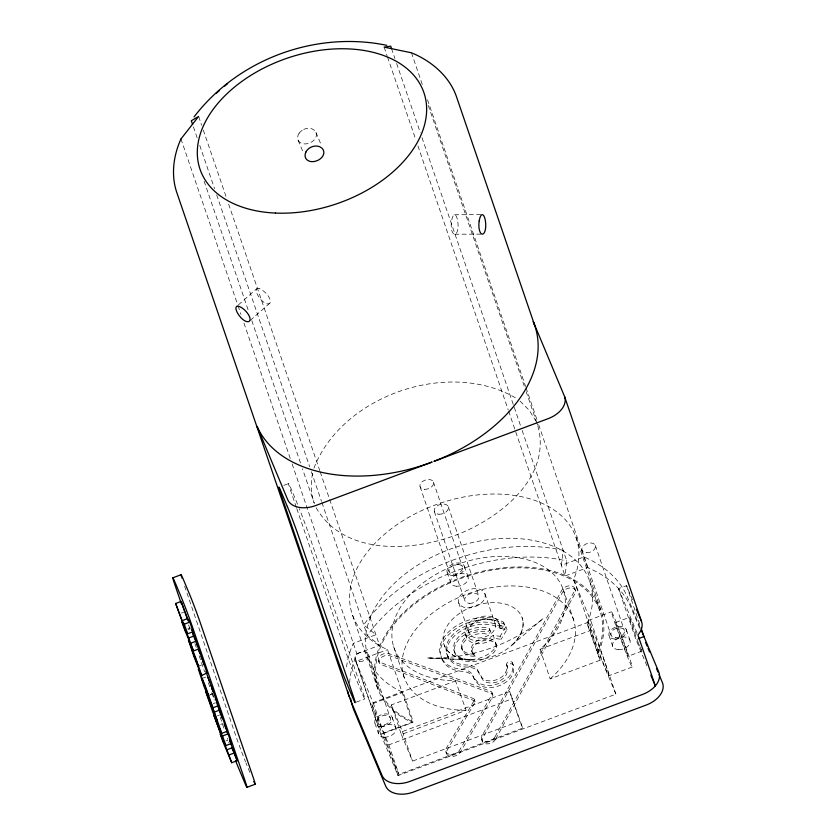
<?xml version="1.0" encoding="UTF-8"?>
<svg xmlns="http://www.w3.org/2000/svg" width="836" height="836" viewBox="0 0 836 836"><rect width="100%" height="100%" fill="white"/><g stroke="black" fill="none" stroke-linecap="round" stroke-linejoin="round"><path stroke-width="0.63" stroke-dasharray="4.18 3.13" d="M500.262 628.588L499.249 625.453A17.702 11.505 -18.9 0 0 478.453 617.449A17.702 11.505 -18.9 0 0 466.687 636.478A17.702 11.505 -18.9 0 0 493.094 635.412L500.137 636.311L501.151 639.279L494.107 638.38A17.702 11.505 -18.9 0 1 467.7 639.456A17.702 11.505 -18.9 0 1 479.477 620.417A17.702 11.505 -18.9 0 1 500.262 628.432L506.992 629.592L501.151 639.279M506.543 664.819L507.368 667.17L507.128 670.754A13.24 8.611 -18.9 0 1 496.427 682.155A13.24 8.611 -18.9 0 1 481.912 678.393L477.22 670.263A18.329 11.913 -18.9 0 0 470.438 667.473L468.662 667.159A30.88 20.074 -18.9 0 1 451.304 639.404A30.88 20.074 -18.9 0 1 499.238 627.867L499.594 628.003A3.26 2.121 -18.9 0 0 503.606 627.042A3.26 2.121 -18.9 0 0 504.077 624.189L498.057 621.367A37.171 24.16 -18.9 0 0 458.828 626.927A37.171 24.16 -18.9 0 0 440.541 654.442M639.644 628.202L630.741 606.915A147.815 96.077 -18.9 0 0 588.45 567.947L587.53 567.571L565.032 575.983L566.787 560.946L521.319 428.001M457.804 229.315L457.752 229.576A9.739 3.386 89.6 0 1 456.916 232.272A9.719 3.584 -89.1 0 1 455.578 233.955A9.719 3.783 -87.7 0 1 453.478 233.693A9.708 3.971 -86.3 0 1 451.294 227.329A9.719 3.783 -87.7 0 1 451.45 221.895A9.719 3.584 -89.1 0 1 452.171 218.426A9.739 3.386 89.6 0 1 453.112 216.022L453.196 215.876A9.719 3.166 88.3 0 1 454.408 214.779A9.729 2.957 87 0 1 458.097 225.563A9.719 3.166 88.3 0 1 457.794 229.304M312.633 473.249C310.438 483.166 310.804 493.721 314.284 503.303L302.465 468.756M313.97 468.097C342.039 395.261 449.402 358.508 516.387 398.375M380.829 734.384L398.061 775.599L615.902 694.162L598.513 652.582L573.705 579.327A118.315 76.902 -18.9 0 0 514.15 495.403A118.315 76.902 -18.9 0 0 369.397 549.513A118.315 76.902 -18.9 0 0 386.66 649.248L387.528 649.624L412.472 722.555L380.829 734.384L355.875 661.454L387.528 649.624M456.017 680.744L391.29 704.947L401.395 734.489L466.133 710.287L455.474 680.744A89.473 58.154 -18.9 0 1 400.047 607.939A89.473 58.154 -18.9 0 1 527.934 559.942A89.473 58.154 -18.9 0 1 540.704 648.757L540.066 649.321L550.172 678.863L600.123 660.189L587.05 623.562L587.405 622.747A117.134 76.128 -18.9 0 0 528.436 539.659A117.134 76.128 -18.9 0 0 385.135 593.236A117.134 76.128 -18.9 0 0 402.231 691.978L403.088 692.344L413.193 721.886L381.853 733.6L371.748 704.058L403.088 692.344M597.155 653.104L597.51 652.299A117.134 76.128 -18.9 0 0 568.574 578.146A117.134 76.128 -18.9 0 0 452.913 581.616L449.559 583.079A117.134 76.128 -18.9 0 0 412.336 721.52L413.193 721.886M598.513 652.582L598.649 652.258A118.315 76.902 -18.9 0 0 539.095 568.334A118.315 76.902 -18.9 0 0 394.341 622.444A118.315 76.902 -18.9 0 0 411.615 722.179L412.472 722.555M292.13 463.949L356.93 653.961A147.815 96.077 -18.9 0 0 349.667 682.813M499.238 625.621L505.979 626.624L500.137 636.311M299.163 133.164L298.995 133.405A9.729 7.357 -27.9 0 0 302.486 143.614L302.747 143.667A9.698 7.357 -25.2 0 0 307.554 143.614L307.596 143.604A9.739 7.399 -22.4 0 0 311.797 141.869L312.047 141.702A9.739 7.409 -19.7 0 0 315.412 138.264L315.548 138.034A9.729 7.388 -16.9 0 0 312.497 129.11L312.246 129.005A9.739 7.409 -19.7 0 0 307.491 128.378L307.261 128.41A9.739 7.399 -22.4 0 0 302.893 129.852L302.851 129.873M357.035 653.731L379.534 645.319L367.391 635.517L367.84 634.848A147.815 96.077 -18.9 0 1 566.766 560.946L566.787 560.946M238.417 304.879L256.736 288.754M250.277 320.376L269.558 303.395M550.172 678.863L550.809 678.299A89.473 58.154 -18.9 0 0 573.099 618.4L572.43 616.696A89.473 58.154 -18.9 0 0 467.387 593.978A89.473 58.154 -18.9 0 0 404.331 677.839L405 679.543A89.473 58.154 -18.9 0 0 465.589 710.297L466.133 710.287M283.749 485.361L288.608 483.553M181.391 613.06L183.586 612.234M187.954 628.63L190.148 627.815M188.006 629.623L190.2 628.797M198.268 666.24L201.56 665.007M201.789 678.571L206.178 676.941M210.442 694.34L212.637 693.514M207.579 695.855L213.065 693.807M213.305 703.64L215.5 702.815M217.464 715.794L219.659 714.968M220.714 724.415L222.909 723.589M646.876 665.707L635.945 639.561L618.525 588.638L626.54 585.649L632.465 599.82M225.751 740.978L227.946 740.153M356.282 702.104L364.768 698.938M588.251 620.448L611.524 611.753M355.875 661.454L373.117 702.668L590.958 621.232L615.902 694.162M540.066 649.321L590.017 630.647L600.123 660.189M641.964 651.087L628.129 656.25A17.995 0.596 69.5 0 1 621.284 639.582A17.995 0.596 69.5 0 1 615.536 622.538L629.362 617.365A17.995 0.596 69.5 0 1 636.311 634.305M391.29 704.947L402.43 731.584L509.667 691.487L522.74 728.125L398.929 774.408L381.853 733.6M371.748 704.058L388.824 744.866L512.635 698.582M608.89 675.728A29.5 0.972 69.5 0 0 594.323 634.284A29.5 0.972 69.5 0 0 592.515 634.252A29.5 0.972 69.5 0 0 608.89 675.728L632.162 667.034A29.5 0.972 69.5 0 0 617.585 625.589A29.5 0.972 69.5 0 0 615.777 625.558A29.5 0.972 69.5 0 0 632.162 667.034M401.395 734.489L412.535 761.126L519.773 721.04L522.74 728.125M454.596 214.747L480.993 214.664M454.742 234.216L481.139 234.132M430.143 658.057L471.128 659.938L426.736 657.922C468.651 659.677 511.13 645.225 543.348 618.358L510.806 646.019C518.905 639.456 525.771 628.014 522.092 617.668M469.926 659.886C459.779 659.583 447.824 654.954 444.135 645.005M520.076 401.134L529.167 410.162L535.98 421.145M474.325 679.334L474.2 678.884A20.064 13.042 -18.9 0 0 460.95 671.203L460.751 671.193A34.297 22.29 -18.9 0 1 442.254 659.74L441.533 657.618A34.297 22.29 -18.9 0 0 460.019 669.072L460.228 669.072A20.064 13.042 -18.9 0 1 473.479 676.763L474.325 679.334L477.586 683.461A19.824 12.885 -18.9 0 0 498.716 685.896A19.824 12.885 -18.9 0 0 513.513 670.869L513.325 665.216A3.166 2.059 -18.9 0 0 509.667 663.983A3.166 2.059 -18.9 0 0 507.368 667.17M316.154 507.765C343.575 555.271 410.633 552.011 455.641 535.186C498.758 519.093 552.951 477.377 537.569 424.991L526.178 391.676M639.979 627.084L627.115 596.308A147.815 96.077 -18.9 0 0 584.824 557.34L583.904 556.964L561.395 565.376L563.161 550.339A147.815 96.077 -18.9 0 0 364.214 624.241L363.764 624.9L375.907 634.712L353.304 643.354A147.815 96.077 -18.9 0 0 346.292 669.04M618.525 588.638L637.419 633.803M573.569 579.651L590.958 621.232M587.05 623.562L590.017 630.647M315.977 132.443L321.432 145.464M298.086 140.124L303.531 153.145M249.88 772.36L246.996 765.462A22.959 0.752 69.5 0 1 246.819 765.024M536.942 423.361L537.569 424.991M626.54 585.649L640.637 626.864M626.352 629.686L629.978 640.292M595.357 545.521L624.377 630.396M581.981 550.182L611.011 635.047M411.458 52.793L422.87 86.16M427.52 99.745L525.583 386.431M526.001 387.664L536.994 419.797M538.677 424.74L587.53 567.571M428.262 105.409L524.485 386.744M575.91 537.067L600.854 609.998M609.089 635.736L612.715 646.343M589.579 580.915L599.684 610.468M391.561 48.645L394.937 58.53M396.63 63.473L420.299 132.673M421.992 137.616L520.891 426.768M574.75 588.419L575.481 590.54M384.163 47.203L387.11 55.834M387.538 57.067L415.805 139.737M417.916 145.903L508.225 409.922M508.654 411.155L565.032 575.983M562.994 588.857L573.684 620.124M505.979 626.624L506.992 629.592M503.794 622.747L504.516 624.868M498.831 622.58L499.844 625.547M512.552 662.843L513.273 664.965M484.88 593.654L495.184 623.781M493.24 635.297L494.254 638.265M495.581 642.633L496.532 645.392M448.284 506.731L478.767 595.838M489.624 629.017L490.345 631.138M509.667 691.487L519.773 721.04M464.429 566.244L468.055 576.861M433.445 482.069L462.475 566.933M434.344 511.527L464.816 600.645M492.07 692.825L492.801 694.946M420.08 486.751L449.11 571.615M458.713 602.829L469.017 632.957M447.166 572.305L450.792 582.911M474.597 654.024A16.323 10.607 -18.9 0 1 462.277 641.693A16.323 10.607 -18.9 0 1 485.476 631.891A2.926 1.902 -18.9 0 0 489.029 630.741A2.926 1.902 -18.9 0 0 489.018 628.244L486.615 627.679A23.199 15.079 -18.9 0 0 456.916 638.882A23.199 15.079 -18.9 0 0 463.154 658.559A23.199 15.079 -18.9 0 0 493.627 649.823L495.738 646.029A10.868 7.064 -18.9 0 0 493.825 640.501A15.748 10.241 -18.9 0 0 490.021 638.756A12.237 7.952 -18.9 0 0 474.169 643.072A12.237 7.952 -18.9 0 0 474.597 654.024L475.318 656.145A16.323 10.607 -18.9 0 1 462.998 643.814A16.323 10.607 -18.9 0 1 486.207 634.012A2.926 1.902 -18.9 0 0 489.75 632.862A2.926 1.902 -18.9 0 0 489.75 630.365L487.336 629.801A23.199 15.079 -18.9 0 0 457.647 641.003A23.199 15.079 -18.9 0 0 463.886 660.68A23.199 15.079 -18.9 0 0 494.358 651.944L496.469 648.151A10.868 7.064 -18.9 0 0 494.557 642.623A15.748 10.241 -18.9 0 0 490.742 640.878A12.237 7.952 -18.9 0 0 474.9 645.193A12.237 7.952 -18.9 0 0 475.318 656.145M471.525 650.554L472.256 652.676M465.37 634.158L466.383 637.126M461.691 648.161L462.423 650.283M474.252 699.387L474.973 701.508M454.073 650.701L454.794 652.822M481.536 739.17L482.257 741.292M447.981 656.302L448.702 658.423M445.818 751.668L446.539 753.79M393.631 646.562L404.331 677.839M198.675 116.549L201.622 125.181M203.315 130.113L226.525 197.975M228.636 204.141L319.78 470.626M320.209 471.859L379.534 645.319M378.353 660.252L379.074 662.373M402.43 731.584L412.535 761.126M193.429 126.915L197.651 139.267M199.773 145.454L214.559 188.696M216.67 194.882L309.665 466.728M311.347 471.671L321.494 501.328M321.923 502.572L367.391 635.517M392.188 717.215L395.825 727.832M368.488 654.233L390.307 718.019A7.085 4.598 -18.9 0 1 381.415 725.157A7.085 4.598 -18.9 0 1 379.021 717.549A7.085 4.598 -18.9 0 1 390.307 718.019M368.53 658.444L378.635 687.997M204.13 181.245L248.449 310.814M251.824 320.679L300.782 463.823M352.625 615.38L377.569 688.31M388.824 744.866L398.929 774.408M180.963 138.954L237.602 304.544M238.02 305.777L240.987 314.43M243.945 323.072L290.437 459.006M373.117 702.668L398.061 775.599M355.091 658.81L376.911 722.597M374.925 723.276L378.562 733.883M296.383 507.431L290.928 491.495A23.607 0.773 69.5 0 1 291.053 488.684L296.979 502.854A23.607 0.773 69.5 0 1 298.191 505.811M296.801 508.664L344.631 648.496A23.607 0.773 69.5 0 0 356.366 679.637L362.291 693.807A23.607 0.773 69.5 0 0 362.416 691.006L308.714 534.005A23.607 0.773 69.5 0 0 299.33 508.664M184.61 586.151L235.585 735.168A22.959 0.752 69.5 0 0 245.606 762.056M212.866 694.225L214.131 697.914M188.602 624.941L190.294 629.863M194.924 643.417L196.606 648.339M199.135 655.727L204.611 671.736M208.404 682.824L210.087 687.746M211.769 692.678L214.298 700.066M220.202 717.309L224.832 730.852M442.254 659.74L439.809 652.32A37.171 24.16 -18.9 0 1 458.107 624.805A37.171 24.16 -18.9 0 1 497.336 619.246L503.345 622.068A3.26 2.121 -18.9 0 1 502.708 625.067A3.26 2.121 -18.9 0 1 498.517 625.746A30.88 20.074 -18.9 0 0 450.583 637.283A30.88 20.074 -18.9 0 0 467.93 665.038L469.717 665.351A18.329 11.913 -18.9 0 1 476.499 668.142L481.191 676.272A13.24 8.611 -18.9 0 0 495.696 680.034A13.24 8.611 -18.9 0 0 506.407 668.633L506.637 665.048A3.166 2.059 -18.9 0 1 508.936 661.861A3.166 2.059 -18.9 0 1 512.604 663.094L512.781 668.748A19.824 12.885 -18.9 0 1 497.995 683.775A19.824 12.885 -18.9 0 1 476.865 681.34L473.479 676.763M246.62 764.564A22.959 0.752 69.5 0 1 246.024 763.101M228.949 742.786A22.959 0.752 69.5 0 1 228.73 742.18M227.726 739.306A22.959 0.752 69.5 0 1 227.361 738.24M299.183 133.217A9.698 7.357 -25.2 0 1 302.872 129.914M615.547 622.538A17.995 0.596 69.5 0 1 622.402 639.206A17.995 0.596 69.5 0 1 628.149 656.25M641.651 650.669A17.995 0.596 69.5 0 1 640.846 648.966M640.606 648.422A17.995 0.596 69.5 0 1 639.937 646.824M639.477 645.716A17.995 0.596 69.5 0 1 638.641 643.647M638.464 643.197A17.995 0.596 69.5 0 1 632.12 626.268A17.995 0.596 69.5 0 1 629.341 617.376M641.484 649.039A17.995 0.596 69.5 0 1 641.63 649.52M494.839 737.164L494.828 737.185A7.148 4.65 -18.9 0 1 485.779 741.762A7.148 4.65 -18.9 0 1 481.902 736.15L561.771 590.268A6.991 4.546 -18.9 0 1 570.256 585.817A6.991 4.546 -18.9 0 1 574.635 590.77L494.839 737.164M495.56 739.285L495.549 739.306A7.148 4.65 -18.9 0 1 486.51 743.883A7.148 4.65 -18.9 0 1 482.633 738.272L562.503 592.39A6.991 4.546 -18.9 0 1 570.978 587.938A6.991 4.546 -18.9 0 1 575.356 592.891L495.56 739.285M473.876 700.902L446.194 748.46A7.587 4.932 -18.9 0 0 450.123 754.385A7.587 4.932 -18.9 0 0 459.758 749.85L491.568 695.27A5.235 3.396 -18.9 0 0 490.042 691.048L390.13 654.086A6.97 4.535 -18.9 0 0 380.296 655.591A6.97 4.535 -18.9 0 0 380.401 662.384L472.789 698.311A2.957 1.923 -18.9 0 1 473.876 700.902M474.597 703.024L446.915 750.582A7.587 4.932 -18.9 0 0 450.855 756.507A7.587 4.932 -18.9 0 0 460.49 751.972L492.299 697.391A5.235 3.396 -18.9 0 0 490.763 693.169L390.861 656.208A6.97 4.535 -18.9 0 0 381.017 657.713A6.97 4.535 -18.9 0 0 381.122 664.505L473.521 700.432A2.957 1.923 -18.9 0 1 474.597 703.024M259.035 288.566L258.867 288.524A9.719 3.741 50.3 0 0 257.028 288.577A9.729 3.543 51.6 0 0 260.707 299.361A9.719 3.741 50.3 0 0 263.465 301.963L263.674 302.13A9.739 3.94 48.9 0 0 266.214 303.562A9.719 4.128 47.5 0 0 268.534 303.876A9.719 4.316 46 0 0 270.258 302.193A9.708 4.504 44.5 0 0 268.084 295.819A9.719 4.316 46 0 0 264.406 291.827A9.719 4.128 47.5 0 0 261.49 289.716A9.739 3.94 48.9 0 0 259.035 288.566M618.525 649.666A9.144 5.946 -18.9 0 0 630.041 640.47A9.144 5.946 -18.9 0 0 615.484 639.822A9.144 5.946 -18.9 0 0 618.525 649.666M456.602 586.224A9.144 5.946 -18.9 0 0 468.108 577.028A9.144 5.946 -18.9 0 0 453.561 576.391A9.144 5.946 -18.9 0 0 456.602 586.224M452.966 575.617A9.144 5.946 -18.9 0 0 464.482 566.421A9.144 5.946 -18.9 0 0 449.925 565.784A9.144 5.946 -18.9 0 0 452.966 575.617M614.888 639.059A9.144 5.946 -18.9 0 0 626.404 629.863A9.144 5.946 -18.9 0 0 611.847 629.215A9.144 5.946 -18.9 0 0 614.888 639.059M380.735 726.588A9.144 5.946 -18.9 0 0 392.251 717.392A9.144 5.946 -18.9 0 0 377.694 716.755A9.144 5.946 -18.9 0 0 380.735 726.588M384.361 737.195A9.144 5.946 -18.9 0 0 395.877 728.01A9.144 5.946 -18.9 0 0 381.32 727.362A9.144 5.946 -18.9 0 0 384.361 737.195M438.973 514.245A7.378 4.797 -18.9 0 0 448.336 506.867A7.378 4.797 -18.9 0 0 436.632 506.271A7.378 4.797 -18.9 0 0 438.973 514.245M469.456 603.352A7.378 4.797 -18.9 0 0 478.809 595.984A7.378 4.797 -18.9 0 0 467.115 595.378A7.378 4.797 -18.9 0 0 469.456 603.352M615.484 637.628A7.085 4.598 -18.9 0 0 624.429 630.532A7.085 4.598 -18.9 0 0 613.175 629.999A7.085 4.598 -18.9 0 0 615.484 637.628M586.454 552.763A7.085 4.598 -18.9 0 0 595.399 545.668A7.085 4.598 -18.9 0 0 584.145 545.135A7.085 4.598 -18.9 0 0 586.454 552.763M477.816 637.983A13.867 9.008 -18.9 0 0 495.278 624.043A13.867 9.008 -18.9 0 0 473.207 623.071A13.867 9.008 -18.9 0 0 477.816 637.983M470.354 659.991A41.309 26.846 -18.9 0 0 522.364 618.462A41.309 26.846 -18.9 0 0 456.623 615.547A41.309 26.846 -18.9 0 0 470.354 659.991M467.512 607.856A13.867 9.008 -18.9 0 0 484.974 593.915A13.867 9.008 -18.9 0 0 462.904 592.943A13.867 9.008 -18.9 0 0 467.512 607.856M359.647 661.506A7.085 4.598 -18.9 0 0 368.54 654.369A7.085 4.598 -18.9 0 0 357.254 653.898A7.085 4.598 -18.9 0 0 359.647 661.506M453.603 574.186A7.085 4.598 -18.9 0 0 462.517 567.069A7.085 4.598 -18.9 0 0 451.252 566.568A7.085 4.598 -18.9 0 0 453.603 574.186M424.583 489.321A7.085 4.598 -18.9 0 0 433.497 482.205A7.085 4.598 -18.9 0 0 422.222 481.703A7.085 4.598 -18.9 0 0 424.583 489.321"/><path stroke-width="1.25" d="M180.858 139.194C173.46 155.642 170.878 174.86 176.689 192.207L349.135 696.367M194.025 116.956C238.166 59.116 315.632 30.577 386.796 45.332M180.963 138.954L198.592 116.486L191.319 120.739L192.583 124.439M216.263 93.256L219.523 90.497M224.717 86.077L227.549 83.673M172.843 577.812L181.088 574.729M193.492 650.962L184.672 629.863L181.997 622.057L185.331 630.03L175.644 603.487L181.13 601.439L187.619 618.63L189.814 622.12L193.106 631.744L187.619 633.792L185.811 630.438L193.492 650.962L198.978 648.914L191.705 629.477M175.644 603.487L182.133 620.678L187.619 618.63M182.133 620.678L184.328 624.178L189.814 622.12M188.675 638.004L194.151 635.956M190.827 643.156L196.303 641.107M201.633 675.478L207.098 672.959L198.247 648.078M212.919 707.758L205.217 685.739L198.299 669.03L204.099 686.659L212.919 707.758L218.405 705.709L206.011 671.83M214.392 712.063L219.878 710.015L227.162 731.322L221.686 733.371L212.856 712.272L205.698 691.351L217.005 720.768L212.396 707.287L214.392 712.063L221.686 733.371M231.729 762.725L222.898 741.626L220.223 733.82L223.567 741.793L213.88 715.261L220.359 732.44L222.564 735.941L228.04 733.893L231.332 743.507L225.845 745.555L224.048 742.211L231.729 762.725L237.205 760.676L229.524 740.163L231.332 743.507M226.901 749.767L232.387 747.718M229.054 754.918L234.54 752.87M638.234 638.704L643.95 636.572L641.045 628.076M246.923 787.324L255.168 784.241M411.458 52.793L384.173 47.13L390.715 46.168L391.561 48.645M412.378 53.17C432.139 61.509 450.061 76.902 456.843 97.781L534.946 326.124M203.629 664.003L203.618 663.554M226.399 731.27L228.04 733.893M191.904 629.508L193.106 631.744M206.241 671.757L206.67 672.677M207.673 677.306L208.122 678.341M636.415 609.266L641.358 621.075A23.607 15.341 -18.9 0 1 637.91 634.984L655.33 685.907L650.857 675.216M641.473 630.637L658.768 671.998A23.607 15.341 -18.9 0 1 642.602 694.423L410.058 781.357A23.607 15.341 -18.9 0 1 382.031 775.453L350.148 699.209A147.815 96.077 -18.9 0 1 347.515 690.546M645.601 642.435L647.085 645.988M648.078 648.36L649.562 651.902M656.469 668.434L657.953 671.977M658.946 674.338L662.405 682.604A23.607 15.341 -18.9 0 1 646.228 705.041L413.684 791.964A23.607 15.341 -18.9 0 1 385.657 786.059L353.774 709.827A147.815 96.077 -18.9 0 1 350.545 698.185M192.604 633.678L198.978 648.914M211.801 688.498L213.243 691.957M215.458 698.677L218.405 705.709M219.878 710.015L217.882 705.239L222.491 718.72L221.185 715.595M224.226 724.289L227.162 731.322M231.812 747.781L233.286 751.303M234.268 753.644L237.205 760.676M198.581 650.168L199.95 653.512M208.749 679.804L209.711 682.134M196.721 644.305L197.484 646.186M185.122 612.976L188.184 621.054M201.11 656.448L202.103 659.144M211.121 685.719L211.696 687.255M212.313 688.989L213.076 691.194M564.603 396.63L641.525 621.524M217.005 703.619L220.746 714.561M181.13 601.439L184.683 611.827M181.443 604L175.121 585.524A22.959 0.752 69.5 0 1 175.246 582.807L181.004 596.59A22.959 0.752 69.5 0 1 192.426 626.885L244.655 779.591A22.959 0.752 69.5 0 1 244.54 782.318L238.772 768.535A22.959 0.752 69.5 0 1 235.543 760.478M184.328 624.178L187.619 633.792M222.564 735.941L225.845 745.555M203.012 661.715L203.378 662.791M254.593 783.363A22.959 0.752 69.5 0 0 252.88 776.519L200.65 623.802A22.959 0.752 69.5 0 0 189.239 593.508L183.471 579.724A22.959 0.752 69.5 0 0 181.412 576.464M254.019 782.151A22.959 0.752 69.5 0 1 253.747 781.535M181.882 578.021A22.959 0.752 69.5 0 1 181.778 577.676M207.161 673.346A16.25 0.533 69.5 0 1 206.962 673.22M479.216 220.944L479.174 221.226A9.739 3.71 -88.2 0 0 479.028 227.82L479.07 228.113A9.708 3.898 -86.9 0 0 480.825 233.265L480.94 233.39A9.739 3.71 -88.2 0 0 483.438 233.704L483.553 233.61A9.739 3.511 -89.6 0 0 484.943 231.185A9.729 3.302 89.1 0 0 485.695 226.964A9.739 3.093 87.8 0 0 485.037 219.063L484.974 218.813A9.708 2.874 86.5 0 0 484.222 216.618L484.138 216.44A9.739 3.093 87.8 0 0 481.578 214.925A9.729 3.302 89.1 0 0 480.167 217.182A9.739 3.511 -89.6 0 0 479.216 220.944M305.913 152.006L305.871 152.1A9.719 7.336 -29.6 0 0 308.923 161.024L309.163 161.118A9.75 7.378 -26.8 0 0 312.946 161.609L313.239 161.588A9.739 7.388 -24.1 0 0 316.75 160.794A9.739 7.399 -21.3 0 0 319.958 159.08L320.188 158.903A9.75 7.409 -18.5 0 0 322.832 156.008L322.968 155.778A9.719 7.378 -15.8 0 0 319.916 146.843L319.665 146.739A9.75 7.409 -18.5 0 0 315.799 146.049L315.496 146.06A9.739 7.399 -21.3 0 0 311.964 146.791A9.739 7.388 -24.1 0 0 308.787 148.568L308.557 148.756A9.75 7.378 -26.8 0 0 305.997 151.859L305.913 152.006M438.054 459.727L433.936 461.347L548.259 418.606A23.607 15.341 -18.9 0 0 564.425 396.18L533.243 321.62L533.932 323.281A147.815 96.077 -18.9 0 1 438.054 459.727M431.909 462.109L315.715 505.54A23.607 15.341 -18.9 0 1 287.688 499.635L257.018 426.308L258.251 428.931A147.815 96.077 -18.9 0 0 429.38 463.05L431.909 462.109M237.006 306.289L236.881 306.342A9.729 3.616 51.1 0 0 240.674 317.398L240.872 317.628A9.729 3.825 49.7 0 0 244.321 320.522A9.739 4.023 48.3 0 0 247.331 321.703L247.498 321.724A9.739 4.211 46.9 0 0 249.807 320.585A9.719 4.389 45.4 0 0 247.101 312.716A9.739 4.211 46.9 0 0 243.046 308.693L242.816 308.526A9.739 4.023 48.3 0 0 239.577 306.634A9.729 3.825 49.7 0 0 237.006 306.3M188.455 640.052L193.774 656.208L201.183 674.725A16.25 0.533 69.5 0 0 201.685 675.394L195.77 657.995L188.455 640.052M191.883 649.457L198.268 666.24L191.883 649.457M201.904 678.759L208.248 695.155L201.904 678.759M287.312 506.47L281.387 492.299A23.607 0.773 69.5 0 0 281.262 495.1L334.964 652.111A23.607 0.773 69.5 0 0 346.7 683.252L352.625 697.423A23.607 0.773 69.5 0 0 352.75 694.622L299.048 537.621A23.607 0.773 69.5 0 0 287.312 506.47M275.431 213.065A118.315 76.902 -18.9 0 0 424.385 94.123A118.315 76.902 -18.9 0 0 236.107 85.774A118.315 76.902 -18.9 0 0 275.431 213.065"/></g></svg>
